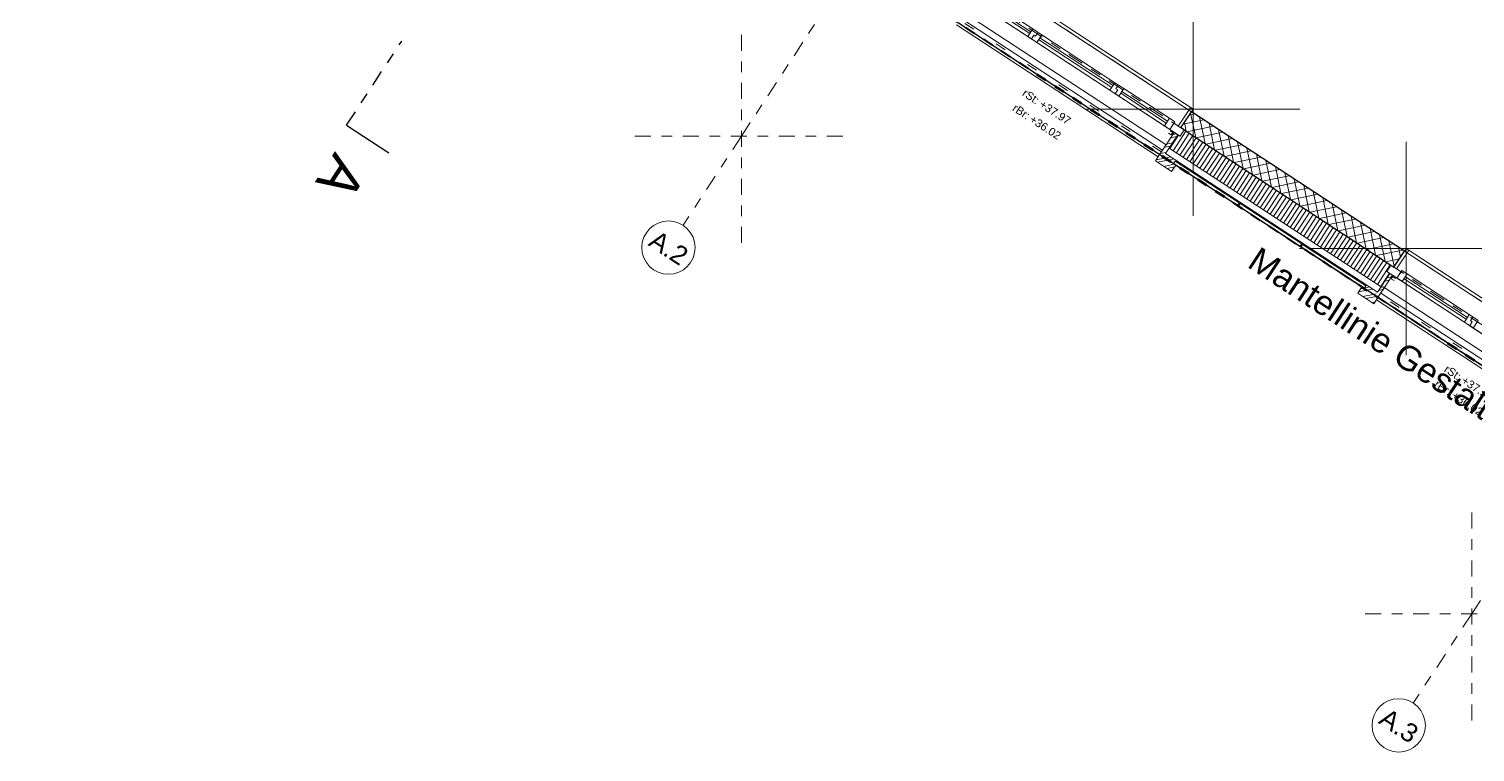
# Model space of a CAD drawing. Header units: metres. Extents: x 2696278.3 to 2696314, y 1245153.2 to 1245192.4.
# Drawn here: x 2696280.43 to 2696293.99, y 1245153.23 to 1245160.01 of the extents above; entities that cross this region are included whole.
import ezdxf

# ---------------------------------------------------------------- set-up
doc = ezdxf.new("R2010")
doc.units = ezdxf.units.M
doc.set_wipeout_variables(frame=1)
doc.header["$PDMODE"] = 2
doc.header["$PDSIZE"] = -2
for name, pattern in [('000_hbf_Punkt 0.5mm', [0.25, 0, -0.25]), ('000_hbf_Strich 3_1mm Kanten', [0.2, 0.15, -0.05]), ('000_hbf_Strichpunkt 3_1_1mm Achsen', [0.25, 0.15, -0.05, 0, -0.05]), ('Strich 1 für MST 1_200', [0.15000000000000002, 0.1, -0.05]), ('Strichpunkt 3_1_1mm Achsen', [5, 3, -1, 0, -1]), ('Strichpunkt für MST 1_20', [0.25, 0.15, -0.05, 0, -0.05]), ('Wipeout_Contour', [10000, 0, -10000])]:
    doc.linetypes.add(name, pattern=pattern)
for name, color, linetype in [('010 Fenster', 7, 'Continuous'), ('0_C21_Aussenwandkonstruktion.3D', 7, 'Continuous'), ('0_C21_Aussenwandkonstruktion.3D Bauteilschraffuren', 7, 'Continuous'), ('0_C21_Aussenwandkonstruktion.3D Schichttrennlinien', 7, 'Continuous'), ('0_E23_Fassadenbekleidung.3D', 7, 'Continuous'), ('0_E23_Fassadenbekleidung.3D Bauteilschraffuren', 7, 'Continuous'), ('0_E26_Absturzsicherung.3D', 7, 'Continuous'), ('0_E33_Sonnenschutz.3D', 7, 'Continuous'), ('0_G20_Bodenbelag.3D', 7, 'Continuous'), ('1_M01_Achsen.V', 7, 'Continuous'), ('1_M01_Marker-Schnitt.V', 7, 'Continuous'), ('1_R01_Raumstempel.V Kontur', 7, 'Continuous'), ('1_U04_Referenz-Bauperimeter.V', 7, 'Continuous')]:
    doc.layers.add(name, color=color, linetype=linetype)
doc.styles.add('ERSTELLTER_STIL_2', font='arial.ttf')
pattern_1 = [(191.7999985692612, (2696295.289406546, 1245171.756836134), (-0.01533720205487947, 0.07341505454011324), []), (191.7999985692612, (2696295.294518947, 1245171.732364449), (-0.01533720205487947, 0.07341505454011324), [])]
pattern_2 = [(11.79997924911221, (2696295.289406546, 1245171.756836134), (-0.01533717729930659, 0.07341505971181686), []), (11.79997924911221, (2696295.284294154, 1245171.78130782), (-0.01533717729930659, 0.07341505971181686), [])]

msp = doc.modelspace()

# ---------------------------------------------------------------- linework, layer by layer
at = {"layer": '010 Fenster', "color": 7, "linetype": 'Continuous', "lineweight": 13}
for p, q in [((2696289.822448755, 1245159.980085907), (2696289.395698962, 1245160.259343161)), ((2696289.840244561, 1245160.007280746), (2696289.413494768, 1245160.286538001)), ((2696289.366951892, 1245160.215413036), (2696289.793701685, 1245159.936155781)), ((2696289.384747697, 1245160.242607875), (2696289.81149749, 1245159.963350621)), ((2696289.840244561, 1245160.007280746), (2696289.793701685, 1245159.936155781)), ((2696289.890450418, 1245159.974426952), (2696289.840244561, 1245160.007280746)), ((2696289.793701685, 1245159.936155781), (2696289.827172257, 1245159.914253251)), ((2696289.850443694, 1245159.949815734), (2696289.827172257, 1245159.914253251)), ((2696289.827172257, 1245159.914253251), (2696289.850443694, 1245159.949815734)), ((2696289.827172257, 1245159.914253251), (2696289.877378114, 1245159.881399457)), ((2696289.86717898, 1245159.938864469), (2696289.850443694, 1245159.949815734)), ((2696289.850443694, 1245159.949815734), (2696289.86717898, 1245159.938864469)), ((2696289.890450418, 1245159.974426952), (2696289.86717898, 1245159.938864469)), ((2696289.86717898, 1245159.938864469), (2696289.890450418, 1245159.974426952)), ((2696289.877378114, 1245159.881399457), (2696289.92392099, 1245159.952524422)), ((2696289.877378114, 1245159.881399457), (2696290.56352484, 1245159.432397596)), ((2696289.92392099, 1245159.952524422), (2696289.890450418, 1245159.974426952)), ((2696289.89517392, 1245159.908594296), (2696290.581320646, 1245159.459592436)), ((2696290.592271911, 1245159.476327722), (2696289.906125185, 1245159.925329582)), ((2696290.610067716, 1245159.503522562), (2696289.92392099, 1245159.952524422)), ((2696290.610067716, 1245159.503522562), (2696290.56352484, 1245159.432397596)), ((2696290.643538288, 1245159.481620032), (2696290.610067716, 1245159.503522562)), ((2696290.643538288, 1245159.481620032), (2696290.62026685, 1245159.446057549)), ((2696290.62026685, 1245159.446057549), (2696290.643538288, 1245159.481620032)), ((2696290.62026685, 1245159.446057549), (2696290.637002136, 1245159.435106284)), ((2696290.637002136, 1245159.435106284), (2696290.62026685, 1245159.446057549)), ((2696290.693744146, 1245159.448766237), (2696290.643538288, 1245159.481620032)), ((2696290.64720127, 1245159.377641272), (2696290.693744146, 1245159.448766237)), ((2696291.120493939, 1245159.169508983), (2696290.693744146, 1245159.448766237)), ((2696290.56352484, 1245159.432397596), (2696290.613730698, 1245159.399543802)), ((2696290.637002136, 1245159.435106284), (2696290.613730698, 1245159.399543802)), ((2696290.613730698, 1245159.399543802), (2696290.637002136, 1245159.435106284)), ((2696290.613730698, 1245159.399543802), (2696290.64720127, 1245159.377641272)), ((2696291.102698134, 1245159.142314143), (2696290.675948341, 1245159.421571397)), ((2696293.332653584, 1245157.683072106), (2696293.914204773, 1245157.302515651)), ((2696293.885457702, 1245157.258585525), (2696293.303906514, 1245157.63914198)), ((2696293.903253507, 1245157.285780365), (2696293.321702319, 1245157.66633682)), ((2696293.885457702, 1245157.258585525), (2696293.932000578, 1245157.329710491)), ((2696293.932000578, 1245157.329710491), (2696293.96547115, 1245157.307807961)), ((2696293.96547115, 1245157.307807961), (2696293.942199712, 1245157.272245478)), ((2696293.942199712, 1245157.272245478), (2696293.96547115, 1245157.307807961)), ((2696293.942199712, 1245157.272245478), (2696293.958934998, 1245157.261294213)), ((2696293.958934998, 1245157.261294213), (2696293.942199712, 1245157.272245478)), ((2696293.96547115, 1245157.307807961), (2696294.015677008, 1245157.274954166)), ((2696294.015677008, 1245157.274954166), (2696293.969134132, 1245157.203829201)), ((2696293.93566356, 1245157.225731731), (2696293.885457702, 1245157.258585525)), ((2696293.958934998, 1245157.261294213), (2696293.93566356, 1245157.225731731)), ((2696293.93566356, 1245157.225731731), (2696293.958934998, 1245157.261294213)), ((2696293.969134132, 1245157.203829201), (2696293.93566356, 1245157.225731731)), ((2696295.086214472, 1245156.47283227), (2696293.969134132, 1245157.203829201))]:
    msp.add_line(p, q, dxfattribs=at)
at = {"layer": '0_C21_Aussenwandkonstruktion.3D', "color": 255, "linetype": '000_hbf_Punkt 0.5mm', "lineweight": 0, "flags": 128}
for points in [[(2696291.045528769, 1245158.854065516), (2696289.154443934, 1245160.091556865)], [(2696295.325556776, 1245156.05329356), (2696295.30882392, 1245156.064243187), (2696294.923912352, 1245156.31612232), (2696294.051585552, 1245156.886956967), (2696293.091398525, 1245157.515285785)]]:
    msp.add_lwpolyline(points, dxfattribs=at)
at = {"layer": '0_C21_Aussenwandkonstruktion.3D', "color": 7, "linetype": 'Continuous', "lineweight": 5, "flags": 128}
for points in [[(2696291.029101868, 1245158.828962581), (2696291.045528769, 1245158.854065516)], [(2696293.091398525, 1245157.515285785), (2696293.074971637, 1245157.490182871), (2696294.035158664, 1245156.861854053), (2696294.907485444, 1245156.291019373)], [(2696293.091398525, 1245157.515285785), (2696293.074971637, 1245157.490182871)]]:
    msp.add_lwpolyline(points, dxfattribs=at)
at = {"layer": '0_G20_Bodenbelag.3D', "color": 255, "linetype": 'Wipeout_Contour', "lineweight": 18, "flags": 128}
msp.add_lwpolyline([(2696291.849260672, 1245162.97697886), (2696293.899885105, 1245166.110661041), (2696293.280678966, 1245166.515858206), (2696294.033578035, 1245167.666408519), (2696295.581592008, 1245166.653416505), (2696295.937508366, 1245167.197313681), (2696296.460487156, 1245166.855085931), (2696295.693899328, 1245165.683617004), (2696295.118956601, 1245164.805012472), (2696297.166517375, 1245163.465126173), (2696295.414317601, 1245160.787484399), (2696297.11127514, 1245159.677026441), (2696295.17289902, 1245156.714877405), (2696288.583377635, 1245161.026939606), (2696290.456044223, 1245163.888674207)], close=True, dxfattribs=at)
at = {"layer": '1_M01_Achsen.V', "color": 7, "linetype": '000_hbf_Strichpunkt 3_1_1mm Achsen', "lineweight": 13}
for p, q in [((2696312.024182826, 1245182.137607232), (2696293.95460801, 1245154.524404058)), ((2696312.024182826, 1245182.137607232), (2696293.95460801, 1245154.524404058)), ((2696293.95460801, 1245154.524404058), (2696293.407044766, 1245153.687639758)), ((2696293.95460801, 1245154.524404058), (2696293.407044766, 1245153.687639758))]:
    msp.add_line(p, q, dxfattribs=at)
at = {"layer": '1_M01_Achsen.V', "color": 62, "linetype": '000_hbf_Strichpunkt 3_1_1mm Achsen', "lineweight": 13, "true_color": 0x8cbb26}
msp.add_line((2696287.109880366, 1245159.003468564), (2696286.562317263, 1245158.166704172), dxfattribs=at)
msp.add_line((2696287.109880366, 1245159.003468564), (2696286.562317263, 1245158.166704172), dxfattribs=at)
at = {"layer": '1_M01_Achsen.V', "color": 62, "linetype": 'Continuous', "lineweight": 13, "true_color": 0x8cbb26}
msp.add_circle((2696286.425426487, 1245157.957513074), 0.25, dxfattribs=at)
msp.add_circle((2696286.425426487, 1245157.957513074), 0.25, dxfattribs=at)
at = {"layer": '1_M01_Achsen.V', "color": 7, "linetype": 'Continuous', "lineweight": 13}
msp.add_circle((2696293.270153955, 1245153.478448683), 0.25, dxfattribs=at)
msp.add_circle((2696293.270153955, 1245153.478448683), 0.25, dxfattribs=at)
at = {"layer": '1_M01_Achsen.V', "color": 62, "linetype": '000_hbf_Strichpunkt 3_1_1mm Achsen', "lineweight": 13, "true_color": 0x8cbb26}
msp.add_point((2696287.109880366, 1245159.003468564), dxfattribs=at)
msp.add_point((2696287.109880366, 1245159.003468564), dxfattribs=at)
msp.add_point((2696287.109880366, 1245159.003468564), dxfattribs=at)
msp.add_point((2696287.109880366, 1245159.003468564), dxfattribs=at)
at = {"layer": '1_M01_Achsen.V', "color": 7, "linetype": '000_hbf_Strichpunkt 3_1_1mm Achsen', "lineweight": 13}
msp.add_point((2696293.95460801, 1245154.524404058), dxfattribs=at)
msp.add_point((2696293.95460801, 1245154.524404058), dxfattribs=at)
msp.add_point((2696293.95460801, 1245154.524404058), dxfattribs=at)
msp.add_point((2696293.95460801, 1245154.524404058), dxfattribs=at)
at = {"layer": '1_M01_Marker-Schnitt.V', "color": 7, "linetype": 'Strichpunkt für MST 1_20', "lineweight": 25}
msp.add_lwpolyline([(2696283.408704903, 1245159.10481651), (2696283.924980388, 1245159.893768105)], dxfattribs=at)
at = {"layer": '1_M01_Marker-Schnitt.V', "color": 7, "linetype": 'Continuous', "lineweight": 25}
msp.add_lwpolyline([(2696283.408704903, 1245159.10481651), (2696283.80317986, 1245158.846679317)], dxfattribs=at)
at = {"layer": '1_R01_Raumstempel.V Kontur', "color": 21, "linetype": 'Continuous', "lineweight": 0, "true_color": 0xffa8a8, "flags": 128}
msp.add_lwpolyline([(2696292.00675222, 1245162.121887559), (2696290.11178832, 1245163.36258943), (2696288.583380332, 1245161.026937333), (2696295.172898996, 1245156.714876912), (2696296.700236243, 1245159.048892745), (2696297.111275585, 1245159.677026231), (2696292.417028599, 1245162.74885555)], close=True, dxfattribs=at)

# ---------------------------------------------------------------- texts
at = {"layer": '010 Fenster', "color": 7, "lineweight": 13, "rotation": 326.7999985692613, "style": 'ERSTELLTER_STIL_2'}
for s, insert, char_height, attachment_point in [('\\A1;{\\pqr;\\fArial|b0|i0|c0|p0;\\W1.000000;rSt:}', (2696289.911834687, 1245159.36033276), 0.07499999999999998, 3), ('\\A1;{\\pqr;\\fArial|b0|i0|c0|p0;\\W1.000000;+37.97}', (2696290.206135987, 1245159.167747375), 0.075, 3), ('\\A1;{\\pqr;\\fArial|b0|i0|c0|p0;\\W1.000000;rBr:}', (2696289.824670922, 1245159.216768474), 0.07499999999999998, 3), ('\\A1;{\\pqr;\\fArial|b0|i0|c0|p0;\\W1.000000;+36.02}', (2696290.114223585, 1245159.02729051), 0.075, 3), ('\\A1;{\\pql;\\fArial|b0|i0|c0|p0;\\W1.000000;rSt:}', (2696293.729540773, 1245156.862095764), 0.075, 1), ('\\A1;{\\pql;\\fArial|b0|i0|c0|p0;\\W1.000000;+37.97}', (2696293.892093953, 1245156.755723938), 0.07499999999999998, 1), ('\\A1;{\\pql;\\fArial|b0|i0|c0|p0;\\W1.000000;rBr:}', (2696293.637628371, 1245156.7216389), 0.075, 1), ('\\A1;{\\pql;\\fArial|b0|i0|c0|p0;\\W1.000000;+36.02}', (2696293.800181551, 1245156.615267073), 0.07499999999999998, 1)]:
    msp.add_mtext(s, dxfattribs=dict(at, insert=insert, char_height=char_height, attachment_point=attachment_point))
at = {"layer": '1_M01_Achsen.V', "color": 7, "lineweight": 13, "char_height": 0.175, "attachment_point": 1, "rotation": 326.7999985692613, "style": 'ERSTELLTER_STIL_2'}
for s, insert in [('\\A1;{\\pql;\\pt0;\\fArial|b0|i0|c0|p0;\\W1.000000;A.2}', (2696286.322622586, 1245158.129355536)), ('\\A1;{\\pql;\\pt0;\\fArial|b0|i0|c0|p0;\\W1.000000;A.2}', (2696286.322622586, 1245158.129355536)), ('\\A1;{\\pql;\\pt0;\\fArial|b0|i0|c0|p0;\\W1.000000;A.3}', (2696293.167350054, 1245153.650291145)), ('\\A1;{\\pql;\\pt0;\\fArial|b0|i0|c0|p0;\\W1.000000;A.3}', (2696293.167350054, 1245153.650291145))]:
    msp.add_mtext(s, dxfattribs=dict(at, insert=insert))
at = {"layer": '1_M01_Marker-Schnitt.V', "color": 7, "linetype": 'Continuous', "lineweight": 13, "insert": (2696283.30096387, 1245158.862963337), "char_height": 0.3749999999999999, "attachment_point": 7, "rotation": 236.79999856926128, "style": 'ERSTELLTER_STIL_2'}
msp.add_mtext('\\A1;{\\pql;\\fArial|b0|i0|c0|p0;\\W1.000000;A}', dxfattribs=at)

# ---------------------------------------------------------------- next in the draw order: wipeouts: each hides what was drawn before it
at = {"color": 254, "linetype": 'Wipeout_Contour', "lineweight": 0, "ltscale": 56.1098040174891}
msp.add_wipeout([(2696293.071771283, 1245157.5400804013), (2696291.0844774856, 1245158.8405290933), (2696291.062574908, 1245158.807058448), (2696293.0498687057, 1245157.506609756)], dxfattribs=at).dxf.layer = '0_C21_Aussenwandkonstruktion.3D Bauteilschraffuren'

# ---------------------------------------------------------------- next in the draw order: hatches: boundary and pattern name
at = {"layer": '0_C21_Aussenwandkonstruktion.3D Bauteilschraffuren', "linetype": 'Continuous', "lineweight": 0, "true_color": 0x000000}
h = msp.add_hatch(dxfattribs=at)
h.set_pattern_fill('NATURSTEIN__ALLGEMEIN_0001', color=18, scale=0.9999999999999999, angle=-33.20000143073872, style=0, pattern_type=2)
h.set_pattern_definition([(11.79999856926126, (2696295.289406546, 1245171.756836134), (-0.01533720205487948, 0.07341505454011323), []), (11.79999856926126, (2696295.284294146, 1245171.781307818), (-0.01533720205487948, 0.07341505454011323), [])])
h.paths.add_polyline_path([(2696293.071771283, 1245157.540080402), (2696291.084477486, 1245158.840529094), (2696291.062574908, 1245158.807058448), (2696293.049868705, 1245157.506609756)])

# ---------------------------------------------------------------- next in the draw order: wipeouts: each hides what was drawn before it
at = {"color": 254, "linetype": 'Wipeout_Contour', "lineweight": 0, "ltscale": 109.7485490709446}
msp.add_wipeout([(2696291.199465694, 1245159.0162494527), (2696291.1173312, 1245158.890734796), (2696293.1046249815, 1245157.5902861143), (2696293.186759515, 1245157.7158008309), (2696293.157472787, 1245157.7349655298), (2696293.195802224, 1245157.7935390463), (2696291.2587143444, 1245159.0611339903), (2696291.2203848283, 1245159.002560354)], dxfattribs=at).dxf.layer = '0_C21_Aussenwandkonstruktion.3D Bauteilschraffuren'

# ---------------------------------------------------------------- next in the draw order: hatches: boundary and pattern name
at = {"layer": '0_C21_Aussenwandkonstruktion.3D Bauteilschraffuren', "linetype": 'Continuous', "lineweight": 0, "true_color": 0x000000}
h = msp.add_hatch(dxfattribs=at)
h.set_pattern_fill('DÄMMSTOFF__ALLGEMEIN_VER_31', color=18, scale=0.9999999999999999, angle=-33.20000143073872, style=0, pattern_type=2)
h.set_pattern_definition([(56.79999856926128, (2696295.289406546, 1245171.756836134), (-0.03137866124196392, 0.02053362166453037), [])])
h.paths.add_polyline_path([(2696291.199465694, 1245159.016249453), (2696291.1173312, 1245158.890734796), (2696293.104624982, 1245157.590286115), (2696293.186759515, 1245157.715800831), (2696293.157472787, 1245157.73496553), (2696293.195802224, 1245157.793539047), (2696291.258714345, 1245159.061133991), (2696291.220384829, 1245159.002560354)])

# ---------------------------------------------------------------- next in the draw order: linework, layer by layer
at = {"layer": '010 Fenster', "color": 7, "linetype": 'Continuous', "lineweight": 13}
msp.add_line((2696290.664997076, 1245159.404836111), (2696291.091746869, 1245159.125578857), dxfattribs=at)

# ---------------------------------------------------------------- next in the draw order: wipeouts: each hides what was drawn before it
at = {"color": 254, "linetype": 'Wipeout_Contour', "lineweight": 0, "ltscale": 82.96806369301022}
msp.add_wipeout([(2696291.327988905, 1245159.2309162472), (2696291.2294275356, 1245159.0802986955), (2696291.2587142466, 1245159.0611340078), (2696293.195802157, 1245157.793539043), (2696293.225088928, 1245157.7743743157), (2696293.323650337, 1245157.924991928)], dxfattribs=at).dxf.layer = '0_C21_Aussenwandkonstruktion.3D Bauteilschraffuren'

# ---------------------------------------------------------------- next in the draw order: hatches: boundary and pattern name
at = {"layer": '0_C21_Aussenwandkonstruktion.3D Bauteilschraffuren', "linetype": 'Continuous', "lineweight": 0, "true_color": 0x000000}
h = msp.add_hatch(dxfattribs=at)
h.set_pattern_fill('BETON_0001', color=18, scale=0.9999999999999999, angle=-33.20000143073872, style=0, pattern_type=2)
h.set_pattern_definition([(11.79999856926126, (2696295.289406546, 1245171.756836134), (-0.01533720205487948, 0.07341505454011323), []), (101.7999985692614, (2696295.289406546, 1245171.756836134), (0.07341505454011318, 0.01533720205487974), [])])
h.paths.add_polyline_path([(2696291.327988905, 1245159.230916247), (2696291.229427536, 1245159.080298695), (2696291.258714247, 1245159.061134008), (2696293.195802157, 1245157.793539043), (2696293.225088928, 1245157.774374316), (2696293.323650337, 1245157.924991928)])

# ---------------------------------------------------------------- next in the draw order: linework, layer by layer
at = {"layer": '010 Fenster', "color": 7, "linetype": 'Continuous', "lineweight": 13}
for p, q in [((2696291.344415774, 1245159.256019167), (2696289.403122598, 1245160.526365894)), ((2696291.170699797, 1245159.136655188), (2696291.120493939, 1245159.169508983)), ((2696291.302885947, 1245159.247343135), (2696291.319312845, 1245159.272446064)), ((2696291.302885947, 1245159.247343135), (2696291.327988876, 1245159.230916238)), ((2696291.327988876, 1245159.230916238), (2696291.302885947, 1245159.247343135)), ((2696291.319312845, 1245159.272446064), (2696291.344415774, 1245159.256019167)), ((2696291.344415774, 1245159.256019167), (2696291.327988876, 1245159.230916238)), ((2696293.34007722, 1245157.950094838), (2696293.323650323, 1245157.924991909)), ((2696293.34007722, 1245157.950094838), (2696295.164223393, 1245156.756406966)), ((2696293.365180149, 1245157.933667941), (2696293.34007722, 1245157.950094838)), ((2696293.348753252, 1245157.908565012), (2696293.323650323, 1245157.924991909)), ((2696293.323650323, 1245157.924991909), (2696293.348753252, 1245157.908565012)), ((2696293.348753252, 1245157.908565012), (2696293.365180149, 1245157.933667941)), ((2696293.300243531, 1245157.74312074), (2696293.350449389, 1245157.710266946)), ((2696293.350449389, 1245157.710266946), (2696293.303906514, 1245157.63914198)), ((2696293.350449389, 1245157.710266946), (2696293.932000578, 1245157.329710491))]:
    msp.add_line(p, q, dxfattribs=at)
at = {"layer": '010 Fenster', "color": 7, "linetype": '000_hbf_Strich 3_1mm Kanten', "lineweight": 13}
for p, q in [((2696291.327988876, 1245159.230916238), (2696289.386695701, 1245160.501262965)), ((2696293.323650323, 1245157.924991909), (2696295.172899425, 1245156.714877139))]:
    msp.add_line(p, q, dxfattribs=at)
at = {"layer": '010 Fenster', "color": 7, "linetype": 'Continuous', "lineweight": 13}
for p in [(2696291.344415774, 1245159.256019167), (2696293.34007722, 1245157.950094838)]:
    msp.add_point(p, dxfattribs=at)
at = {"layer": '0_C21_Aussenwandkonstruktion.3D', "color": 7, "linetype": 'Continuous', "lineweight": 25, "flags": 128}
msp.add_lwpolyline([(2696293.323650298, 1245157.924991926), (2696291.327988914, 1245159.230916213)], dxfattribs=at)

# ---------------------------------------------------------------- next in the draw order: wipeouts: each hides what was drawn before it
at = {"color": 254, "linetype": 'Wipeout_Contour', "lineweight": 0, "ltscale": 54.02777477456203}
msp.add_wipeout([(2696291.062574897, 1245158.8070584552), (2696291.1994657083, 1245159.01624953), (2696291.1659951364, 1245159.03815206), (2696291.029104325, 1245158.8289609852)], dxfattribs=at).dxf.layer = '0_C21_Aussenwandkonstruktion.3D Bauteilschraffuren'
at = {"color": 254, "linetype": 'Wipeout_Contour', "lineweight": 0, "ltscale": 57.31268928446889}
msp.add_wipeout([(2696293.049868701, 1245157.50660976), (2696293.0749716302, 1245157.4901828628), (2696293.2118624416, 1245157.6993739377), (2696293.1867595124, 1245157.7158008348)], dxfattribs=at).dxf.layer = '0_C21_Aussenwandkonstruktion.3D Bauteilschraffuren'

# ---------------------------------------------------------------- next in the draw order: hatches: boundary and pattern name
at = {"layer": '0_C21_Aussenwandkonstruktion.3D Bauteilschraffuren', "linetype": 'Continuous', "lineweight": 0, "true_color": 0x000000}
h = msp.add_hatch(dxfattribs=at)
h.set_pattern_fill('NATURSTEIN__ALLGEMEIN_0001', color=18, scale=0.9999999999999999, angle=-33.20000143073872, style=0, pattern_type=2)
h.set_pattern_definition(pattern_1)
h.paths.add_polyline_path([(2696291.062574897, 1245158.807058456), (2696291.199465708, 1245159.01624953), (2696291.165995136, 1245159.03815206), (2696291.029104325, 1245158.828960985)])
h = msp.add_hatch(dxfattribs=at)
h.set_pattern_fill('NATURSTEIN__ALLGEMEIN_0001', color=18, scale=0.9999999999999999, angle=-33.20000143073872, style=0, pattern_type=2)
h.set_pattern_definition(pattern_1)
h.paths.add_polyline_path([(2696293.049868701, 1245157.50660976), (2696293.07497163, 1245157.490182862), (2696293.211862441, 1245157.699373937), (2696293.186759511, 1245157.715800834)])

# ---------------------------------------------------------------- next in the draw order: linework, layer by layer
at = {"layer": '010 Fenster', "color": 7, "linetype": 'Continuous', "lineweight": 13}
for p, q in [((2696289.33348132, 1245160.237315566), (2696291.107421635, 1245159.076481487)), ((2696291.015415244, 1245158.808041878), (2696289.124327926, 1245160.04553481)), ((2696290.64720127, 1245159.377641272), (2696291.073951063, 1245159.098384017)), ((2696291.120493939, 1245159.169508983), (2696291.073951063, 1245159.098384017)), ((2696291.204324563, 1245159.096725561), (2696291.302885947, 1245159.247343135)), ((2696291.327988876, 1245159.230916238), (2696291.229427492, 1245159.080298664)), ((2696291.073951063, 1245159.098384017), (2696291.124156921, 1245159.065530222)), ((2696291.124156921, 1245159.065530222), (2696291.107421635, 1245159.076481487)), ((2696291.107421635, 1245159.076481487), (2696291.220384816, 1245159.002560449)), ((2696291.124156921, 1245159.065530222), (2696291.170699797, 1245159.136655188)), ((2696291.162486348, 1245159.124103724), (2696291.124156921, 1245159.065530222)), ((2696291.258714243, 1245159.06113395), (2696291.162486348, 1245159.124103724)), ((2696291.229427492, 1245159.080298664), (2696291.204324563, 1245159.096725561)), ((2696291.220384816, 1245159.002560449), (2696291.258714243, 1245159.06113395)), ((2696291.220384816, 1245159.002560449), (2696291.258714243, 1245159.06113395)), ((2696291.220384816, 1245159.002560449), (2696291.199465708, 1245159.01624953)), ((2696291.220384816, 1245159.002560449), (2696291.199465708, 1245159.01624953)), ((2696291.029104325, 1245158.828960985), (2696291.015415244, 1245158.808041878)), ((2696293.323650323, 1245157.924991909), (2696293.225088939, 1245157.774374336)), ((2696293.250191868, 1245157.757947438), (2696293.348753252, 1245157.908565012)), ((2696293.157472761, 1245157.734965548), (2696293.195802188, 1245157.793539049)), ((2696293.157472761, 1245157.734965548), (2696293.195802188, 1245157.793539049)), ((2696293.270435942, 1245157.66104451), (2696293.157472761, 1245157.734965548)), ((2696293.157472761, 1245157.734965548), (2696293.186759511, 1245157.715800834)), ((2696293.157472761, 1245157.734965548), (2696293.186759511, 1245157.715800834)), ((2696293.195802188, 1245157.793539049), (2696293.292030083, 1245157.730569276)), ((2696293.225088939, 1245157.774374336), (2696293.250191868, 1245157.757947438)), ((2696293.253700656, 1245157.671995775), (2696293.300243531, 1245157.74312074)), ((2696293.292030083, 1245157.730569276), (2696293.253700656, 1245157.671995775)), ((2696293.253700656, 1245157.671995775), (2696293.270435942, 1245157.66104451)), ((2696293.303906514, 1245157.63914198), (2696293.253700656, 1245157.671995775)), ((2696295.119685044, 1245156.45092974), (2696293.270435942, 1245157.66104451)), ((2696293.07497163, 1245157.490182862), (2696293.061282549, 1245157.469263755)), ((2696293.061282549, 1245157.469263755), (2696295.32472998, 1245155.988105179))]:
    msp.add_line(p, q, dxfattribs=at)
at = {"layer": '010 Fenster', "color": 7, "linetype": 'Strichpunkt 3_1_1mm Achsen', "lineweight": 13}
for p, q in [((2696291.029104325, 1245158.828960985), (2696289.138017008, 1245160.066453918)), ((2696293.07497163, 1245157.490182862), (2696295.317499953, 1245156.022713367))]:
    msp.add_line(p, q, dxfattribs=at)
at = {"layer": '010 Fenster', "color": 7, "linetype": 'Continuous', "lineweight": 25}
for p, q in [((2696291.229427492, 1245159.080298664), (2696291.327988876, 1245159.230916238)), ((2696291.229427492, 1245159.080298664), (2696291.327988876, 1245159.230916238)), ((2696291.258714243, 1245159.06113395), (2696291.229427492, 1245159.080298664)), ((2696291.258714243, 1245159.06113395), (2696291.229427492, 1245159.080298664)), ((2696293.225088939, 1245157.774374336), (2696293.323650323, 1245157.924991909)), ((2696293.225088939, 1245157.774374336), (2696293.323650323, 1245157.924991909)), ((2696293.195802188, 1245157.793539049), (2696293.225088939, 1245157.774374336)), ((2696293.195802188, 1245157.793539049), (2696293.225088939, 1245157.774374336))]:
    msp.add_line(p, q, dxfattribs=at)
at = {"layer": '010 Fenster', "color": 7, "linetype": 'Continuous', "lineweight": 5}
for p, q in [((2696291.08386065, 1245158.912637415), (2696291.165995136, 1245159.03815206)), ((2696291.199465708, 1245159.01624953), (2696291.165995136, 1245159.03815206)), ((2696291.199465708, 1245159.01624953), (2696291.165995136, 1245159.03815206)), ((2696291.051006855, 1245158.862431557), (2696291.08386065, 1245158.912637415)), ((2696291.029104325, 1245158.828960985), (2696291.051006855, 1245158.862431557)), ((2696293.129727954, 1245157.573859292), (2696293.211862441, 1245157.699373937)), ((2696293.186759511, 1245157.715800834), (2696293.211862441, 1245157.699373937)), ((2696293.186759511, 1245157.715800834), (2696293.211862441, 1245157.699373937)), ((2696293.096874159, 1245157.523653434), (2696293.129727954, 1245157.573859292)), ((2696293.07497163, 1245157.490182862), (2696293.096874159, 1245157.523653434))]:
    msp.add_line(p, q, dxfattribs=at)
at = {"layer": '0_C21_Aussenwandkonstruktion.3D', "color": 7, "linetype": 'Continuous', "lineweight": 25}
for p, q in [((2696291.229427492, 1245159.080298664), (2696291.327988876, 1245159.230916238)), ((2696291.258714243, 1245159.06113395), (2696291.229427492, 1245159.080298664)), ((2696293.225088939, 1245157.774374336), (2696293.323650323, 1245157.924991909)), ((2696293.195802188, 1245157.793539049), (2696293.225088939, 1245157.774374336))]:
    msp.add_line(p, q, dxfattribs=at)
at = {"layer": '0_C21_Aussenwandkonstruktion.3D', "color": 7, "linetype": 'Continuous', "lineweight": 5}
for p, q in [((2696291.08386065, 1245158.912637415), (2696291.165995136, 1245159.03815206)), ((2696291.199465708, 1245159.01624953), (2696291.165995136, 1245159.03815206)), ((2696291.051006855, 1245158.862431557), (2696291.08386065, 1245158.912637415)), ((2696291.062574897, 1245158.807058456), (2696291.029104325, 1245158.828960985)), ((2696291.045528769, 1245158.854065516), (2696291.051006855, 1245158.862431557)), ((2696293.129727954, 1245157.573859292), (2696293.211862441, 1245157.699373937)), ((2696293.186759511, 1245157.715800834), (2696293.211862441, 1245157.699373937)), ((2696293.096874159, 1245157.523653434), (2696293.129727954, 1245157.573859292)), ((2696293.049868701, 1245157.50660976), (2696293.07497163, 1245157.490182862)), ((2696293.091396061, 1245157.515287397), (2696293.096874159, 1245157.523653434))]:
    msp.add_line(p, q, dxfattribs=at)
at = {"layer": '0_C21_Aussenwandkonstruktion.3D', "color": 7, "linetype": 'Continuous', "lineweight": 13}
for p, q in [((2696291.220384816, 1245159.002560449), (2696291.258714243, 1245159.06113395)), ((2696291.220384816, 1245159.002560449), (2696291.199465708, 1245159.01624953)), ((2696293.157472761, 1245157.734965548), (2696293.195802188, 1245157.793539049)), ((2696293.157472761, 1245157.734965548), (2696293.186759511, 1245157.715800834))]:
    msp.add_line(p, q, dxfattribs=at)
at = {"layer": '0_C21_Aussenwandkonstruktion.3D', "color": 7, "linetype": 'Continuous', "lineweight": 5, "flags": 128}
msp.add_lwpolyline([(2696291.062574972, 1245158.807058406), (2696293.04986875, 1245157.506609727)], dxfattribs=at)
at = {"layer": '0_C21_Aussenwandkonstruktion.3D Schichttrennlinien', "color": 7, "linetype": 'Continuous', "lineweight": 25}
msp.add_line((2696291.258714244, 1245159.061133989), (2696293.195802208, 1245157.793539076), dxfattribs=at)
at = {"layer": '0_C21_Aussenwandkonstruktion.3D Schichttrennlinien', "color": 7, "linetype": 'Continuous', "lineweight": 5}
for p, q in [((2696291.084477427, 1245158.840529028), (2696291.199465708, 1245159.01624953)), ((2696291.084477467, 1245158.840529106), (2696293.071771276, 1245157.540080407)), ((2696291.1173312, 1245158.890734797), (2696293.104624991, 1245157.590286109)), ((2696293.071771231, 1245157.540080331), (2696293.186759511, 1245157.715800834))]:
    msp.add_line(p, q, dxfattribs=at)
at = {"layer": '0_E26_Absturzsicherung.3D', "color": 7, "linetype": 'Continuous', "lineweight": 13, "flags": 128}
msp.add_lwpolyline([(2696291.089296242, 1245158.920990581), (2696289.198208924, 1245160.158483513)], dxfattribs=at)
at = {"layer": '0_E33_Sonnenschutz.3D', "color": 7, "linetype": 'Strichpunkt für MST 1_20', "lineweight": 13}
for p, q in [((2696291.152151861, 1245159.03526005), (2696291.127048932, 1245159.051686947)), ((2696291.13846278, 1245159.014340942), (2696291.152151861, 1245159.03526005)), ((2696291.13846278, 1245159.014340942), (2696291.113359851, 1245159.03076784)), ((2696293.20106537, 1245157.664611554), (2696293.214754451, 1245157.685530662)), ((2696293.214754451, 1245157.685530662), (2696293.23985738, 1245157.669103764)), ((2696293.20106537, 1245157.664611554), (2696293.226168299, 1245157.648184657))]:
    msp.add_line(p, q, dxfattribs=at)
at = {"layer": '1_M01_Achsen.V', "color": 62, "linetype": '000_hbf_Strichpunkt 3_1_1mm Achsen', "lineweight": 13, "true_color": 0x8cbb26}
msp.add_line((2696305.179451282, 1245186.616675939), (2696287.109880366, 1245159.003468564), dxfattribs=at)
msp.add_line((2696305.179451282, 1245186.616675939), (2696287.109880366, 1245159.003468564), dxfattribs=at)

# ---------------------------------------------------------------- next in the draw order: wipeouts: each hides what was drawn before it
at = {"color": 254, "linetype": 'Wipeout_Contour', "lineweight": 0, "ltscale": 55.92917920346561}
msp.add_wipeout([(2696291.767218298, 1245158.345259698), (2696292.344585665, 1245157.9674410596), (2696292.361012562, 1245157.9925439886), (2696291.783645195, 1245158.370362627)], dxfattribs=at).dxf.layer = '0_E23_Fassadenbekleidung.3D Bauteilschraffuren'

# ---------------------------------------------------------------- next in the draw order: linework, layer by layer
at = {"layer": '0_E23_Fassadenbekleidung.3D', "color": 253, "linetype": 'Continuous', "lineweight": 13, "true_color": 0xacacac, "flags": 128}
msp.add_lwpolyline([(2696291.767218298, 1245158.345259698), (2696291.783645195, 1245158.370362627), (2696292.361012562, 1245157.992543988), (2696292.344585665, 1245157.967441059)], close=True, dxfattribs=at)

# ---------------------------------------------------------------- next in the draw order: wipeouts: each hides what was drawn before it
at = {"color": 254, "linetype": 'Wipeout_Contour', "lineweight": 0, "ltscale": 55.02693852571377}
msp.add_wipeout([(2696291.1584722702, 1245158.743611958), (2696291.758850655, 1245158.3507353303), (2696291.775277552, 1245158.3758382592), (2696291.1748991674, 1245158.768714887)], dxfattribs=at).dxf.layer = '0_E23_Fassadenbekleidung.3D Bauteilschraffuren'
at = {"color": 254, "linetype": 'Wipeout_Contour', "lineweight": 0, "ltscale": 56.95539448071864}
msp.add_wipeout([(2696292.352953308, 1245157.961965427), (2696292.9449554696, 1245157.5745700465), (2696292.9613823667, 1245157.5996729755), (2696292.369380205, 1245157.987068356)], dxfattribs=at).dxf.layer = '0_E23_Fassadenbekleidung.3D Bauteilschraffuren'

# ---------------------------------------------------------------- next in the draw order: linework, layer by layer
at = {"layer": '0_E23_Fassadenbekleidung.3D', "color": 253, "linetype": 'Continuous', "lineweight": 13, "true_color": 0xacacac, "flags": 128}
for points in [[(2696291.15847227, 1245158.743611958), (2696291.174899167, 1245158.768714887), (2696291.775277553, 1245158.375838259), (2696291.758850655, 1245158.35073533)], [(2696292.352953308, 1245157.961965427), (2696292.369380205, 1245157.987068356), (2696292.961382367, 1245157.599672975), (2696292.94495547, 1245157.574570046)]]:
    msp.add_lwpolyline(points, close=True, dxfattribs=at)

# ---------------------------------------------------------------- next in the draw order: wipeouts: each hides what was drawn before it
at = {"color": 254, "linetype": 'Wipeout_Contour', "lineweight": 0, "ltscale": 54.71847952230658}
msp.add_wipeout([(2696291.179699462, 1245158.7304099982), (2696291.029081921, 1245158.828971433), (2696290.990752474, 1245158.7703979448), (2696291.1413700148, 1245158.67183651)], dxfattribs=at).dxf.layer = '0_E23_Fassadenbekleidung.3D Bauteilschraffuren'
at = {"color": 254, "linetype": 'Wipeout_Contour', "lineweight": 0, "ltscale": 57.77223074841169}
msp.add_wipeout([(2696293.074970176, 1245157.490178615), (2696292.924352635, 1245157.5887400499), (2696292.886023188, 1245157.5301665617), (2696293.036640729, 1245157.431605127)], dxfattribs=at).dxf.layer = '0_E23_Fassadenbekleidung.3D Bauteilschraffuren'

# ---------------------------------------------------------------- next in the draw order: hatches: boundary and pattern name
at = {"layer": '0_E23_Fassadenbekleidung.3D Bauteilschraffuren', "linetype": 'Continuous', "lineweight": 0, "true_color": 0x000000}
h = msp.add_hatch(dxfattribs=at)
h.set_pattern_fill('NATURSTEIN__ALLGEMEIN_0001', color=18, scale=0.9999999999999999, angle=-33.20000143073872, style=0, pattern_type=2)
h.set_pattern_definition(pattern_2)
h.paths.add_polyline_path([(2696291.179699462, 1245158.730409998), (2696291.029081921, 1245158.828971433), (2696290.990752474, 1245158.770397945), (2696291.141370015, 1245158.67183651)])
h = msp.add_hatch(dxfattribs=at)
h.set_pattern_fill('NATURSTEIN__ALLGEMEIN_0001', color=18, scale=0.9999999999999999, angle=-33.20000143073872, style=0, pattern_type=2)
h.set_pattern_definition(pattern_2)
h.paths.add_polyline_path([(2696293.074970176, 1245157.490178615), (2696292.924352636, 1245157.58874005), (2696292.886023189, 1245157.530166561), (2696293.03664073, 1245157.431605127)])

# ---------------------------------------------------------------- next in the draw order: linework, layer by layer
at = {"layer": '0_E23_Fassadenbekleidung.3D', "color": 7, "linetype": 'Continuous', "lineweight": 13, "flags": 128}
for points in [[(2696291.029081921, 1245158.828971433), (2696290.990752474, 1245158.770397945)], [(2696290.990752474, 1245158.770397945), (2696291.141370015, 1245158.67183651)], [(2696291.179699462, 1245158.730409998), (2696291.029081921, 1245158.828971433)], [(2696291.141370015, 1245158.67183651), (2696291.179699462, 1245158.730409998)], [(2696292.924352636, 1245157.58874005), (2696292.886023189, 1245157.530166561)], [(2696293.074970176, 1245157.490178615), (2696292.924352636, 1245157.58874005)], [(2696292.886023189, 1245157.530166561), (2696293.03664073, 1245157.431605127)], [(2696293.03664073, 1245157.431605127), (2696293.074970176, 1245157.490178615)]]:
    msp.add_lwpolyline(points, dxfattribs=at)
at = {"layer": '0_E26_Absturzsicherung.3D', "color": 7, "linetype": 'Continuous', "lineweight": 13, "flags": 128}
for points in [[(2696289.16535513, 1245160.108277655), (2696291.056442447, 1245158.870784723)], [(2696291.089296242, 1245158.920990581), (2696291.056442447, 1245158.870784723)], [(2696293.135184948, 1245157.582198453), (2696293.102331154, 1245157.531992595)], [(2696295.285697681, 1245156.174942276), (2696293.135184948, 1245157.582198453)], [(2696293.102331154, 1245157.531992595), (2696295.252843886, 1245156.124736418)]]:
    msp.add_lwpolyline(points, dxfattribs=at)
at = {"layer": '1_M01_Achsen.V', "color": 7, "linetype": '000_hbf_Strichpunkt 3_1_1mm Achsen', "lineweight": 13}
msp.add_line((2696296.329483231, 1245155.742913167), (2696280.430961535, 1245166.14661481), dxfattribs=at)
msp.add_line((2696296.329483231, 1245155.742913167), (2696280.430961535, 1245166.14661481), dxfattribs=at)
at = {"layer": '1_U04_Referenz-Bauperimeter.V', "color": 12, "linetype": 'Strich 1 für MST 1_200', "lineweight": 50, "true_color": 0xc4000b}
msp.add_lwpolyline([(2696296.971002538, 1245189.59800033), (2696311.197002306, 1245180.289999975), (2696295.3190017, 1245156.023000371), (2696281.093001932, 1245165.331000726)], close=True, dxfattribs=at)
at = {"layer": '1_U04_Referenz-Bauperimeter.V', "color": 32, "linetype": 'Continuous', "lineweight": 25, "true_color": 0xe66900}
msp.add_lwpolyline([(2696296.971002538, 1245189.59800033), (2696311.197002306, 1245180.289999975), (2696295.3190017, 1245156.023000371), (2696281.093001932, 1245165.331000726)], close=True, dxfattribs=at)

# ---------------------------------------------------------------- next in the draw order: texts
at = {"layer": '1_U04_Referenz-Bauperimeter.V', "color": 12, "linetype": 'Continuous', "lineweight": 13, "true_color": 0xc4000b, "insert": (2696291.965544061, 1245157.975352684), "char_height": 0.23, "attachment_point": 1, "rotation": 326.7999985692613, "style": 'ERSTELLTER_STIL_2'}
msp.add_mtext('\\A1;{\\pql;\\fArial|b0|i0|c0|p0;\\W1.000000;Mantellinie Gestaltungsplan}', dxfattribs=at)

doc.saveas('drawing.dxf')
